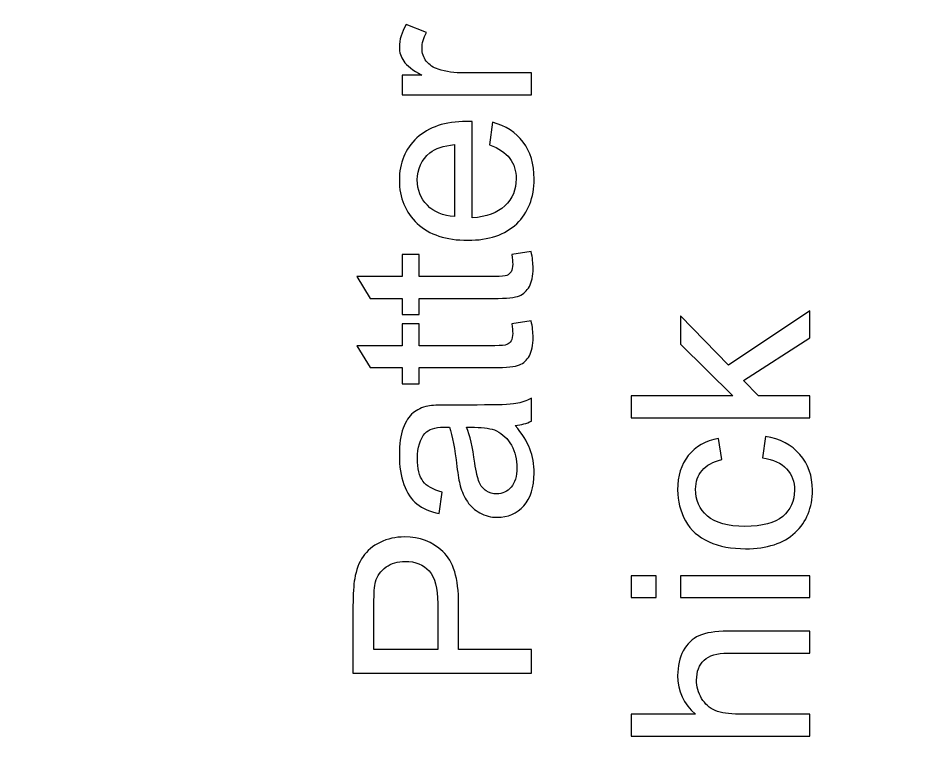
# Model space of a CAD drawing. Header units: millimetres. Extents: x -870 to 610, y 34 to 322.
# Drawn here: x 493.85 to 517.01, y 74.98 to 93.56 of the extents above; entities that cross this region are included whole.
import ezdxf

# ---------------------------------------------------------------- set-up
doc = ezdxf.new("R2010")
doc.units = ezdxf.units.MM
doc.header["$MEASUREMENT"] = 0
doc.layers.add('Layer 1', color=7, linetype='Continuous')

msp = doc.modelspace()

# ---------------------------------------------------------------- linework, layer by layer
at = {"layer": 'Layer 1', "lineweight": 18}
msp.add_open_spline([(559.7156, 210.1498), (559.7156, 210.1498), (557.5863, 209.6923), (557.5863, 209.6923), (557.5863, 209.6923), (557.5863, 209.6923), (559.3311, 208.6035), (559.3311, 208.6035), (559.3311, 208.6035), (560.9723, 207.9247), (562.1475, 207.0743), (563.5848, 206.3336), (563.5848, 206.3336), (564.9321, 205.6393), (566.7203, 205.1067), (567.9796, 204.456), (567.9796, 204.456), (567.9244, 202.6857), (567.3787, 200.4437), (566.5769, 199.1632), (566.5769, 199.1632), (561.931, 197.5817), (552.6332, 197.6752), (549.6138, 194.9289), (549.6138, 194.9289), (550.1057, 194.5419), (549.0881, 194.8657), (550.5472, 194.4507), (550.5472, 194.4507), (552.022, 194.0315), (557.5759, 194.2492), (564.2094, 191.8361), (564.2094, 191.8361), (564.0897, 190.9198), (563.6161, 189.2713), (563.0941, 188.6029), (563.0941, 188.6029), (561.854, 187.0145), (556.2693, 187.3234), (554.9479, 184.7018), (554.9479, 184.7018), (554.9479, 184.7018), (559.8366, 182.9315), (559.8366, 182.9315), (559.8366, 182.9315), (559.712, 181.4483), (558.5113, 180.0593), (557.7419, 178.7275), (557.7419, 178.7275), (556.5942, 176.7413), (556.8374, 176.5067), (554.6033, 175.5566), (554.6033, 175.5566), (552.1424, 174.5099), (547.4749, 172.9626), (545.8504, 171.6398), (545.8504, 171.6398), (547.2435, 169.7341), (549.6486, 169.5068), (552.0214, 168.464), (552.0214, 168.464), (551.9882, 165.9101), (536.8911, 137.0603), (535.155, 110.9351), (535.155, 110.9351), (534.4703, 100.6326), (529.0486, 93.6078), (529.2441, 84.1355), (529.2441, 84.1355), (528.4058, 88.4427), (527.6241, 92.4988), (526.8127, 97.0386), (526.8127, 97.0386), (526.3113, 99.8434), (526.1669, 102.1717), (527.063, 104.9125), (527.063, 104.9125), (530.3517, 114.97), (529.3478, 111.2825), (524.8216, 114.7254), (524.8216, 114.7254), (519.3934, 118.854), (522.1532, 123.8457), (522.5519, 129.6391), (522.5519, 129.6391), (522.9189, 134.9761), (519.7014, 141.8897), (519.3843, 151.5223), (519.3843, 151.5223), (518.9643, 164.2775), (521.6482, 168.0648), (523.4133, 178.0324), (523.4133, 178.0324), (523.8104, 180.2752), (523.4794, 181.7536), (525.3017, 182.5869), (525.3017, 182.5869), (528.3818, 183.9954), (533.3703, 183.3645), (534.8795, 185.7545), (534.8795, 185.7545), (532.5711, 188.9345), (527.0498, 188.8733), (524.4601, 190.6944), (524.4601, 190.6944), (524.8998, 191.6506), (523.5799, 191.1119), (527.5565, 192.3099), (527.5565, 192.3099), (530.2048, 193.1077), (535.7255, 194.8576), (537.3245, 196.3403), (537.3245, 196.3403), (535.432, 200.461), (526.906, 199.2703), (522.6338, 200.3821), (522.6338, 200.3821), (522.4413, 202.0698), (523.3974, 202.1052), (525.0204, 202.9303), (525.0204, 202.9303), (528.9244, 204.9152), (532.9721, 206.178), (536.4738, 207.9847), (536.4738, 207.9847), (536.2449, 209.3165), (535.3742, 209.6508), (533.4774, 210.541), (533.4774, 210.541), (528.125, 213.0537), (525.1701, 213.6676), (519.269, 213.9633), (519.269, 213.9633), (519.269, 213.9633), (517.7575, 219.6145), (517.7575, 219.6145), (517.7575, 219.6145), (529.7209, 226.6943), (521.9703, 222.2704), (533.1424, 225.9061), (533.1424, 225.9061), (532.0986, 231.1476), (518.6795, 231.3667), (514.4479, 231.4213), (514.4479, 231.4213), (514.4695, 234.8621), (527.305, 237.4298), (529.1397, 239.0365), (529.1397, 239.0365), (525.6913, 243.636), (514.8713, 241.185), (511.1674, 241.1624), (511.1674, 241.1624), (511.1674, 241.1624), (510.0313, 244.6324), (510.0313, 244.6324), (510.0313, 244.6324), (515.4797, 248.2485), (525.4123, 247.7357), (531.9413, 249.9754), (531.9413, 249.9754), (531.2766, 254.421), (516.4325, 254.3957), (513.5114, 253.9967), (513.5114, 253.9967), (511.4896, 253.7203), (508.7891, 252.8069), (507.0046, 252.8568), (507.0046, 252.8568), (507.0046, 252.8568), (506.5119, 254.5436), (506.5119, 254.5436), (506.5119, 254.5436), (509.2376, 256.943), (517.4325, 259.4325), (517.7516, 263.0311), (517.7516, 263.0311), (515.1756, 266.7668), (507.1319, 263.534), (502.8839, 263.2364), (502.8839, 263.2364), (502.8839, 263.2364), (499.7902, 270.037), (499.7902, 270.037), (499.7902, 270.037), (502.2507, 271.9362), (508.5411, 273.8432), (511.2435, 274.9253), (511.2435, 274.9253), (510.7169, 281.3097), (496.0353, 277.1591), (494.246, 279.2983), (494.246, 279.2983), (489.0767, 285.4776), (494.1854, 288.8035), (481.8712, 288.1838), (481.8712, 288.1838), (477.4502, 287.9616), (473.3036, 287.4946), (469.549, 286.2978), (469.549, 286.2978), (460.9392, 283.5539), (457.4442, 280.1808), (452.8993, 274.7136), (452.8993, 274.7136), (448.7027, 269.6653), (445.0094, 263.3075), (442.6735, 256.366), (442.6735, 256.366), (441.3704, 252.4934), (441.3673, 248.3003), (441.0659, 243.9666), (441.0659, 243.9666), (441.0659, 243.9666), (437.4872, 219.154), (437.4872, 219.154), (437.4872, 219.154), (436.7122, 214.7826), (435.3835, 211.6604), (434.4863, 207.7809), (434.4863, 207.7809), (433.1725, 202.1011), (438.0363, 202.2968), (435.7741, 196.5633), (435.7741, 196.5633), (433.9545, 191.9522), (432.8085, 191.4834), (434.2193, 185.4327), (434.2193, 185.4327), (436.5251, 175.5439), (439.1451, 174.9307), (434.9189, 161.7575), (434.9189, 161.7575), (432.0341, 152.7649), (424.3702, 124.2685), (426.4143, 114.3775), (426.4143, 114.3775), (427.5892, 108.6925), (429.9801, 109.4933), (432.2869, 106.173), (432.2869, 106.173), (436.0634, 100.7373), (428.9805, 91.6939), (436.2898, 82.6555), (436.2898, 82.6555), (438.8846, 79.4466), (440.07, 78.2596), (441.3981, 73.3528), (441.3981, 73.3528), (445.6688, 57.5714), (447.2369, 58.4645), (460.4704, 50.0273), (460.4704, 50.0273), (464.1175, 47.7022), (465.7715, 47.0466), (470.2166, 45.3268), (470.2166, 45.3268), (473.7977, 43.9414), (476.1958, 41.8974), (479.026, 39.9829), (479.026, 39.9829), (485.0715, 35.8938), (485.5169, 39.903), (490.6904, 39.0883), (490.6904, 39.0883), (494.1012, 38.5511), (496.8157, 34.1656), (500.2238, 34.2593), (500.2238, 34.2593), (505.9667, 34.4172), (503.7253, 42.8365), (503.9638, 44.3773), (503.9638, 44.3773), (517.9162, 45.9359), (516.6532, 41.8693), (530.549, 49.5264), (530.549, 49.5264), (534.4587, 49.0187), (536.6695, 50.0228), (541.3144, 48.5755), (541.3144, 48.5755), (549.3661, 46.0661), (548.1026, 36.9826), (555.2524, 39.016), (555.2524, 39.016), (559.0554, 40.0979), (560.458, 50.3615), (570.1546, 59.4163), (570.1546, 59.4163), (574.1948, 63.1893), (577.0673, 67.869), (581.0888, 71.7689), (581.0888, 71.7689), (585.6749, 76.2166), (589.4258, 76.8977), (592.4559, 84.0394), (592.4559, 84.0394), (593.76, 87.1134), (594.8225, 89.2201), (596.448, 92.0567), (596.448, 92.0567), (598.1576, 95.0396), (599.3823, 96.559), (600.8391, 99.3285), (600.8391, 99.3285), (606.6252, 110.3304), (609.6528, 123.7068), (605.9879, 137.2796), (605.9879, 137.2796), (604.3015, 143.5254), (602.1261, 149.2607), (601.0571, 155.925), (601.0571, 155.925), (598.0051, 174.9505), (602.2941, 203.0655), (603.054, 222.8105), (603.054, 222.8105), (603.3398, 230.2367), (604.0534, 237.3892), (604.5828, 244.6702), (604.5828, 244.6702), (605.24, 253.7071), (606.8138, 258.6445), (601.0762, 263.9731), (601.0762, 263.9731), (599.0016, 265.8998), (596.6938, 267.4526), (594.3253, 269.2154), (594.3253, 269.2154), (592.4998, 270.5744), (589.8006, 273.4018), (587.3582, 273.8509), (587.3582, 273.8509), (583.1532, 274.624), (581.8516, 275.6801), (577.5458, 275.6633), (577.5458, 275.6633), (574.5707, 275.6513), (569.8216, 275.1014), (568.3649, 273.2313), (568.3649, 273.2313), (568.3649, 273.2313), (581.2833, 269.1298), (581.2833, 269.1298), (581.2833, 269.1298), (581.2833, 269.1298), (580.6849, 266.9328), (580.6849, 266.9328), (580.6849, 266.9328), (578.7415, 267.0534), (577.3476, 268.0269), (575.0981, 268.2885), (575.0981, 268.2885), (571.0996, 268.7536), (566.5413, 268.085), (562.9815, 266.6442), (562.9815, 266.6442), (561.1546, 265.9045), (559.5156, 265.1619), (559.2743, 263.737), (559.2743, 263.737), (562.5057, 262.0437), (566.8557, 262.0665), (570.7876, 261.518), (570.7876, 261.518), (572.6402, 261.2594), (574.7791, 260.7812), (576.3983, 260.0838), (576.3983, 260.0838), (578.3293, 259.252), (578.8505, 258.6897), (578.3729, 255.8676), (578.3729, 255.8676), (575.1129, 255.1324), (568.4291, 255.6383), (567.2639, 252.7983), (567.2639, 252.7983), (568.0712, 252.0869), (572.8167, 250.9854), (574.198, 250.8203), (574.198, 250.8203), (575.3111, 249.762), (575.2681, 250.2243), (576.2775, 249.6223), (576.2775, 249.6223), (576.2775, 249.6223), (575.1653, 249.1202), (575.1653, 249.1202), (575.1653, 249.1202), (574.9919, 249.0913), (574.9756, 248.9821), (574.8795, 248.9149), (574.8795, 248.9149), (573.3516, 248.6717), (571.5556, 248.2151), (570.27, 247.7479), (570.27, 247.7479), (568.4276, 247.0782), (567.4669, 246.8084), (567.2109, 245.0352), (567.2109, 245.0352), (568.7152, 241.7673), (575.0054, 242.4447), (577.9242, 240.4479), (577.9242, 240.4479), (578.257, 237.3583), (576.4013, 226.8874), (575.3848, 224.2981), (575.3848, 224.2981), (568.9716, 223.9631), (562.4611, 224.9224), (557.3502, 221.8926), (557.3502, 221.8926), (558.4022, 220.7427), (559.5448, 220.9145), (561.2752, 220.6072), (561.2752, 220.6072), (564.9131, 219.9612), (569.5939, 218.5163), (573.018, 217.5691), (573.018, 217.5691), (572.8436, 216.0474), (571.4593, 212.9557), (570.8106, 211.5893), (570.8106, 211.5893), (568.8163, 211.4797), (566.5999, 211.4473), (564.8168, 211.1357), (564.8168, 211.1357), (563.1241, 210.84), (561.4336, 210.3268), (559.7156, 210.1498)], degree=3, knots=[0, 0, 0, 0, 0.0091743, 0.0091743, 0.0091743, 0.0091743, 0.0183486, 0.0183486, 0.0183486, 0.0183486, 0.0275229, 0.0275229, 0.0275229, 0.0275229, 0.0366972, 0.0366972, 0.0366972, 0.0366972, 0.0458716, 0.0458716, 0.0458716, 0.0458716, 0.0550459, 0.0550459, 0.0550459, 0.0550459, 0.0642202, 0.0642202, 0.0642202, 0.0642202, 0.0733945, 0.0733945, 0.0733945, 0.0733945, 0.0825688, 0.0825688, 0.0825688, 0.0825688, 0.0917431, 0.0917431, 0.0917431, 0.0917431, 0.1009174, 0.1009174, 0.1009174, 0.1009174, 0.1100917, 0.1100917, 0.1100917, 0.1100917, 0.1192661, 0.1192661, 0.1192661, 0.1192661, 0.1284404, 0.1284404, 0.1284404, 0.1284404, 0.1376147, 0.1376147, 0.1376147, 0.1376147, 0.146789, 0.146789, 0.146789, 0.146789, 0.1559633, 0.1559633, 0.1559633, 0.1559633, 0.1651376, 0.1651376, 0.1651376, 0.1651376, 0.1743119, 0.1743119, 0.1743119, 0.1743119, 0.1834862, 0.1834862, 0.1834862, 0.1834862, 0.1926606, 0.1926606, 0.1926606, 0.1926606, 0.2018349, 0.2018349, 0.2018349, 0.2018349, 0.2110092, 0.2110092, 0.2110092, 0.2110092, 0.2201835, 0.2201835, 0.2201835, 0.2201835, 0.2293578, 0.2293578, 0.2293578, 0.2293578, 0.2385321, 0.2385321, 0.2385321, 0.2385321, 0.2477064, 0.2477064, 0.2477064, 0.2477064, 0.2568807, 0.2568807, 0.2568807, 0.2568807, 0.266055, 0.266055, 0.266055, 0.266055, 0.2752294, 0.2752294, 0.2752294, 0.2752294, 0.2844037, 0.2844037, 0.2844037, 0.2844037, 0.293578, 0.293578, 0.293578, 0.293578, 0.3027523, 0.3027523, 0.3027523, 0.3027523, 0.3119266, 0.3119266, 0.3119266, 0.3119266, 0.3211009, 0.3211009, 0.3211009, 0.3211009, 0.3302752, 0.3302752, 0.3302752, 0.3302752, 0.3394495, 0.3394495, 0.3394495, 0.3394495, 0.3486239, 0.3486239, 0.3486239, 0.3486239, 0.3577982, 0.3577982, 0.3577982, 0.3577982, 0.3669725, 0.3669725, 0.3669725, 0.3669725, 0.3761468, 0.3761468, 0.3761468, 0.3761468, 0.3853211, 0.3853211, 0.3853211, 0.3853211, 0.3944954, 0.3944954, 0.3944954, 0.3944954, 0.4036697, 0.4036697, 0.4036697, 0.4036697, 0.412844, 0.412844, 0.412844, 0.412844, 0.4220183, 0.4220183, 0.4220183, 0.4220183, 0.4311927, 0.4311927, 0.4311927, 0.4311927, 0.440367, 0.440367, 0.440367, 0.440367, 0.4495413, 0.4495413, 0.4495413, 0.4495413, 0.4587156, 0.4587156, 0.4587156, 0.4587156, 0.4678899, 0.4678899, 0.4678899, 0.4678899, 0.4770642, 0.4770642, 0.4770642, 0.4770642, 0.4862385, 0.4862385, 0.4862385, 0.4862385, 0.4954128, 0.4954128, 0.4954128, 0.4954128, 0.5045872, 0.5045872, 0.5045872, 0.5045872, 0.5137615, 0.5137615, 0.5137615, 0.5137615, 0.5229358, 0.5229358, 0.5229358, 0.5229358, 0.5321101, 0.5321101, 0.5321101, 0.5321101, 0.5412844, 0.5412844, 0.5412844, 0.5412844, 0.5504587, 0.5504587, 0.5504587, 0.5504587, 0.559633, 0.559633, 0.559633, 0.559633, 0.5688073, 0.5688073, 0.5688073, 0.5688073, 0.5779817, 0.5779817, 0.5779817, 0.5779817, 0.587156, 0.587156, 0.587156, 0.587156, 0.5963303, 0.5963303, 0.5963303, 0.5963303, 0.6055046, 0.6055046, 0.6055046, 0.6055046, 0.6146789, 0.6146789, 0.6146789, 0.6146789, 0.6238532, 0.6238532, 0.6238532, 0.6238532, 0.6330275, 0.6330275, 0.6330275, 0.6330275, 0.6422018, 0.6422018, 0.6422018, 0.6422018, 0.6513761, 0.6513761, 0.6513761, 0.6513761, 0.6605505, 0.6605505, 0.6605505, 0.6605505, 0.6697248, 0.6697248, 0.6697248, 0.6697248, 0.6788991, 0.6788991, 0.6788991, 0.6788991, 0.6880734, 0.6880734, 0.6880734, 0.6880734, 0.6972477, 0.6972477, 0.6972477, 0.6972477, 0.706422, 0.706422, 0.706422, 0.706422, 0.7155963, 0.7155963, 0.7155963, 0.7155963, 0.7247706, 0.7247706, 0.7247706, 0.7247706, 0.733945, 0.733945, 0.733945, 0.733945, 0.7431193, 0.7431193, 0.7431193, 0.7431193, 0.7522936, 0.7522936, 0.7522936, 0.7522936, 0.7614679, 0.7614679, 0.7614679, 0.7614679, 0.7706422, 0.7706422, 0.7706422, 0.7706422, 0.7798165, 0.7798165, 0.7798165, 0.7798165, 0.7889908, 0.7889908, 0.7889908, 0.7889908, 0.7981651, 0.7981651, 0.7981651, 0.7981651, 0.8073394, 0.8073394, 0.8073394, 0.8073394, 0.8165138, 0.8165138, 0.8165138, 0.8165138, 0.8256881, 0.8256881, 0.8256881, 0.8256881, 0.8348624, 0.8348624, 0.8348624, 0.8348624, 0.8440367, 0.8440367, 0.8440367, 0.8440367, 0.853211, 0.853211, 0.853211, 0.853211, 0.8623853, 0.8623853, 0.8623853, 0.8623853, 0.8715596, 0.8715596, 0.8715596, 0.8715596, 0.8807339, 0.8807339, 0.8807339, 0.8807339, 0.8899083, 0.8899083, 0.8899083, 0.8899083, 0.8990826, 0.8990826, 0.8990826, 0.8990826, 0.9082569, 0.9082569, 0.9082569, 0.9082569, 0.9174312, 0.9174312, 0.9174312, 0.9174312, 0.9266055, 0.9266055, 0.9266055, 0.9266055, 0.9357798, 0.9357798, 0.9357798, 0.9357798, 0.9449541, 0.9449541, 0.9449541, 0.9449541, 0.9541284, 0.9541284, 0.9541284, 0.9541284, 0.9633028, 0.9633028, 0.9633028, 0.9633028, 0.9724771, 0.9724771, 0.9724771, 0.9724771, 0.9816514, 0.9816514, 0.9816514, 0.9816514, 1, 1, 1, 1], dxfattribs=at)
at = {"layer": 'Layer 1'}
for points, knots in [([(506.932, 91.6082), (506.932, 91.6082), (503.6363, 91.6082), (503.6363, 91.6082), (503.6363, 91.6082), (503.6363, 91.6082), (503.6363, 92.1098), (503.6363, 92.1098), (503.6363, 92.1098), (503.6363, 92.1098), (504.1412, 92.1098), (504.1412, 92.1098), (504.1412, 92.1098), (503.9073, 92.2379), (503.7528, 92.3564), (503.6787, 92.4654), (503.6787, 92.4654), (503.6035, 92.5744), (503.5665, 92.694), (503.5665, 92.8242), (503.5665, 92.8242), (503.5665, 93.0126), (503.6258, 93.2041), (503.7432, 93.3989), (503.7432, 93.3989), (503.7432, 93.3989), (504.2586, 93.1999), (504.2586, 93.1999), (504.2586, 93.1999), (504.1824, 93.0644), (504.1443, 92.929), (504.1443, 92.7935), (504.1443, 92.7935), (504.1443, 92.6718), (504.1814, 92.5628), (504.2544, 92.4665), (504.2544, 92.4665), (504.3274, 92.3702), (504.429, 92.3014), (504.5592, 92.2601), (504.5592, 92.2601), (504.7571, 92.1976), (504.9741, 92.167), (505.2101, 92.167), (505.2101, 92.167), (505.2101, 92.167), (506.932, 92.167), (506.932, 92.167), (506.932, 92.167), (506.932, 92.167), (506.932, 91.6082), (506.932, 91.6082)], [0, 0, 0, 0, 0.0714286, 0.0714286, 0.0714286, 0.0714286, 0.1428571, 0.1428571, 0.1428571, 0.1428571, 0.2142857, 0.2142857, 0.2142857, 0.2142857, 0.2857143, 0.2857143, 0.2857143, 0.2857143, 0.3571429, 0.3571429, 0.3571429, 0.3571429, 0.4285714, 0.4285714, 0.4285714, 0.4285714, 0.5, 0.5, 0.5, 0.5, 0.5714286, 0.5714286, 0.5714286, 0.5714286, 0.6428571, 0.6428571, 0.6428571, 0.6428571, 0.7142857, 0.7142857, 0.7142857, 0.7142857, 0.7857143, 0.7857143, 0.7857143, 0.7857143, 0.8571429, 0.8571429, 0.8571429, 0.8571429, 1, 1, 1, 1]), ([(505.8652, 90.3307), (505.8652, 90.3307), (505.9414, 90.9086), (505.9414, 90.9086), (505.9414, 90.9086), (506.2769, 90.8186), (506.5383, 90.6503), (506.7235, 90.4048), (506.7235, 90.4048), (506.9087, 90.1593), (507.0019, 89.846), (507.0019, 89.4639), (507.0019, 89.4639), (507.0019, 88.9834), (506.8537, 88.6024), (506.5573, 88.3209), (506.5573, 88.3209), (506.2621, 88.0394), (505.8461, 87.8987), (505.3117, 87.8987), (505.3117, 87.8987), (504.7592, 87.8987), (504.3296, 88.0405), (504.0248, 88.3252), (504.0248, 88.3252), (503.7189, 88.6099), (503.5665, 88.9792), (503.5665, 89.4332), (503.5665, 89.4332), (503.5665, 89.8724), (503.7157, 90.2312), (504.0152, 90.5096), (504.0152, 90.5096), (504.3147, 90.7879), (504.736, 90.9276), (505.2789, 90.9276), (505.2789, 90.9276), (505.3117, 90.9276), (505.3614, 90.9265), (505.427, 90.9244), (505.427, 90.9244), (505.427, 90.9244), (505.427, 88.4702), (505.427, 88.4702), (505.427, 88.4702), (505.7879, 88.4913), (506.0652, 88.5929), (506.2568, 88.7771), (506.2568, 88.7771), (506.4483, 88.9602), (506.5446, 89.1898), (506.5446, 89.4639), (506.5446, 89.4639), (506.5446, 89.6682), (506.4907, 89.8428), (506.3827, 89.9867), (506.3827, 89.9867), (506.2748, 90.1317), (506.1023, 90.246), (505.8652, 90.3307)], [0, 0, 0, 0, 0.0625, 0.0625, 0.0625, 0.0625, 0.125, 0.125, 0.125, 0.125, 0.1875, 0.1875, 0.1875, 0.1875, 0.25, 0.25, 0.25, 0.25, 0.3125, 0.3125, 0.3125, 0.3125, 0.375, 0.375, 0.375, 0.375, 0.4375, 0.4375, 0.4375, 0.4375, 0.5, 0.5, 0.5, 0.5, 0.5625, 0.5625, 0.5625, 0.5625, 0.625, 0.625, 0.625, 0.625, 0.6875, 0.6875, 0.6875, 0.6875, 0.75, 0.75, 0.75, 0.75, 0.8125, 0.8125, 0.8125, 0.8125, 0.875, 0.875, 0.875, 0.875, 1, 1, 1, 1]), ([(504.9698, 88.5019), (504.9698, 88.5019), (504.9698, 90.3371), (504.9698, 90.3371), (504.9698, 90.3371), (504.6926, 90.3127), (504.4851, 90.2418), (504.3465, 90.1264), (504.3465, 90.1264), (504.1316, 89.9497), (504.0237, 89.719), (504.0237, 89.4364), (504.0237, 89.4364), (504.0237, 89.1803), (504.1094, 88.9655), (504.2809, 88.7908), (504.2809, 88.7908), (504.4523, 88.6173), (504.682, 88.521), (504.9698, 88.5019)], [0, 0, 0, 0, 0.1666667, 0.1666667, 0.1666667, 0.1666667, 0.3333333, 0.3333333, 0.3333333, 0.3333333, 0.5, 0.5, 0.5, 0.5, 0.6666667, 0.6666667, 0.6666667, 0.6666667, 1, 1, 1, 1]), ([(506.4335, 87.5315), (506.4335, 87.5315), (506.9267, 87.6077), (506.9267, 87.6077), (506.9267, 87.6077), (506.9595, 87.451), (506.9765, 87.3103), (506.9765, 87.1875), (506.9765, 87.1875), (506.9765, 86.9854), (506.9447, 86.8287), (506.8801, 86.7165), (506.8801, 86.7165), (506.8156, 86.6054), (506.732, 86.5271), (506.6272, 86.4816), (506.6272, 86.4816), (506.5224, 86.4361), (506.3023, 86.4139), (505.9668, 86.4139), (505.9668, 86.4139), (505.9668, 86.4139), (504.0681, 86.4139), (504.0681, 86.4139), (504.0681, 86.4139), (504.0681, 86.4139), (504.0681, 86.0011), (504.0681, 86.0011), (504.0681, 86.0011), (504.0681, 86.0011), (503.6363, 86.0011), (503.6363, 86.0011), (503.6363, 86.0011), (503.6363, 86.0011), (503.6363, 86.4139), (503.6363, 86.4139), (503.6363, 86.4139), (503.6363, 86.4139), (502.8214, 86.4139), (502.8214, 86.4139), (502.8214, 86.4139), (502.8214, 86.4139), (502.4859, 86.9727), (502.4859, 86.9727), (502.4859, 86.9727), (502.4859, 86.9727), (503.6363, 86.9727), (503.6363, 86.9727), (503.6363, 86.9727), (503.6363, 86.9727), (503.6363, 87.5315), (503.6363, 87.5315), (503.6363, 87.5315), (503.6363, 87.5315), (504.0681, 87.5315), (504.0681, 87.5315), (504.0681, 87.5315), (504.0681, 87.5315), (504.0681, 86.9727), (504.0681, 86.9727), (504.0681, 86.9727), (504.0681, 86.9727), (505.9985, 86.9727), (505.9985, 86.9727), (505.9985, 86.9727), (506.1584, 86.9727), (506.261, 86.9822), (506.3065, 87.0023), (506.3065, 87.0023), (506.352, 87.0213), (506.388, 87.0531), (506.4155, 87.0975), (506.4155, 87.0975), (506.442, 87.142), (506.4557, 87.2055), (506.4557, 87.288), (506.4557, 87.288), (506.4557, 87.3494), (506.4483, 87.4309), (506.4335, 87.5315)], [0, 0, 0, 0, 0.047619, 0.047619, 0.047619, 0.047619, 0.0952381, 0.0952381, 0.0952381, 0.0952381, 0.1428571, 0.1428571, 0.1428571, 0.1428571, 0.1904762, 0.1904762, 0.1904762, 0.1904762, 0.2380952, 0.2380952, 0.2380952, 0.2380952, 0.2857143, 0.2857143, 0.2857143, 0.2857143, 0.3333333, 0.3333333, 0.3333333, 0.3333333, 0.3809524, 0.3809524, 0.3809524, 0.3809524, 0.4285714, 0.4285714, 0.4285714, 0.4285714, 0.4761905, 0.4761905, 0.4761905, 0.4761905, 0.5238095, 0.5238095, 0.5238095, 0.5238095, 0.5714286, 0.5714286, 0.5714286, 0.5714286, 0.6190476, 0.6190476, 0.6190476, 0.6190476, 0.6666667, 0.6666667, 0.6666667, 0.6666667, 0.7142857, 0.7142857, 0.7142857, 0.7142857, 0.7619048, 0.7619048, 0.7619048, 0.7619048, 0.8095238, 0.8095238, 0.8095238, 0.8095238, 0.8571429, 0.8571429, 0.8571429, 0.8571429, 0.9047619, 0.9047619, 0.9047619, 0.9047619, 1, 1, 1, 1]), ([(514.0259, 83.3721), (514.0259, 83.3721), (509.4793, 83.3721), (509.4793, 83.3721), (509.4793, 83.3721), (509.4793, 83.3721), (509.4793, 83.9309), (509.4793, 83.9309), (509.4793, 83.9309), (509.4793, 83.9309), (512.069, 83.9309), (512.069, 83.9309), (512.069, 83.9309), (512.069, 83.9309), (510.7302, 85.2517), (510.7302, 85.2517), (510.7302, 85.2517), (510.7302, 85.2517), (510.7302, 85.9735), (510.7302, 85.9735), (510.7302, 85.9735), (510.7302, 85.9735), (511.9547, 84.7162), (511.9547, 84.7162), (511.9547, 84.7162), (511.9547, 84.7162), (514.0259, 86.1005), (514.0259, 86.1005), (514.0259, 86.1005), (514.0259, 86.1005), (514.0259, 85.4126), (514.0259, 85.4126), (514.0259, 85.4126), (514.0259, 85.4126), (512.3421, 84.3183), (512.3421, 84.3183), (512.3421, 84.3183), (512.3421, 84.3183), (512.7189, 83.9309), (512.7189, 83.9309), (512.7189, 83.9309), (512.7189, 83.9309), (514.0259, 83.9309), (514.0259, 83.9309), (514.0259, 83.9309), (514.0259, 83.9309), (514.0259, 83.3721), (514.0259, 83.3721)], [0, 0, 0, 0, 0.0769231, 0.0769231, 0.0769231, 0.0769231, 0.1538462, 0.1538462, 0.1538462, 0.1538462, 0.2307692, 0.2307692, 0.2307692, 0.2307692, 0.3076923, 0.3076923, 0.3076923, 0.3076923, 0.3846154, 0.3846154, 0.3846154, 0.3846154, 0.4615385, 0.4615385, 0.4615385, 0.4615385, 0.5384615, 0.5384615, 0.5384615, 0.5384615, 0.6153846, 0.6153846, 0.6153846, 0.6153846, 0.6923077, 0.6923077, 0.6923077, 0.6923077, 0.7692308, 0.7692308, 0.7692308, 0.7692308, 0.8461538, 0.8461538, 0.8461538, 0.8461538, 1, 1, 1, 1]), ([(506.4335, 85.7673), (506.4335, 85.7673), (506.9267, 85.8435), (506.9267, 85.8435), (506.9267, 85.8435), (506.9595, 85.6868), (506.9765, 85.5461), (506.9765, 85.4233), (506.9765, 85.4233), (506.9765, 85.2212), (506.9447, 85.0645), (506.8801, 84.9523), (506.8801, 84.9523), (506.8156, 84.8412), (506.732, 84.7629), (506.6272, 84.7174), (506.6272, 84.7174), (506.5224, 84.6719), (506.3023, 84.6497), (505.9668, 84.6497), (505.9668, 84.6497), (505.9668, 84.6497), (504.0681, 84.6497), (504.0681, 84.6497), (504.0681, 84.6497), (504.0681, 84.6497), (504.0681, 84.2369), (504.0681, 84.2369), (504.0681, 84.2369), (504.0681, 84.2369), (503.6363, 84.2369), (503.6363, 84.2369), (503.6363, 84.2369), (503.6363, 84.2369), (503.6363, 84.6497), (503.6363, 84.6497), (503.6363, 84.6497), (503.6363, 84.6497), (502.8214, 84.6497), (502.8214, 84.6497), (502.8214, 84.6497), (502.8214, 84.6497), (502.4859, 85.2085), (502.4859, 85.2085), (502.4859, 85.2085), (502.4859, 85.2085), (503.6363, 85.2085), (503.6363, 85.2085), (503.6363, 85.2085), (503.6363, 85.2085), (503.6363, 85.7673), (503.6363, 85.7673), (503.6363, 85.7673), (503.6363, 85.7673), (504.0681, 85.7673), (504.0681, 85.7673), (504.0681, 85.7673), (504.0681, 85.7673), (504.0681, 85.2085), (504.0681, 85.2085), (504.0681, 85.2085), (504.0681, 85.2085), (505.9985, 85.2085), (505.9985, 85.2085), (505.9985, 85.2085), (506.1584, 85.2085), (506.261, 85.218), (506.3065, 85.2381), (506.3065, 85.2381), (506.352, 85.2571), (506.388, 85.2889), (506.4155, 85.3333), (506.4155, 85.3333), (506.442, 85.3778), (506.4557, 85.4413), (506.4557, 85.5238), (506.4557, 85.5238), (506.4557, 85.5852), (506.4483, 85.6667), (506.4335, 85.7673)], [0, 0, 0, 0, 0.047619, 0.047619, 0.047619, 0.047619, 0.0952381, 0.0952381, 0.0952381, 0.0952381, 0.1428571, 0.1428571, 0.1428571, 0.1428571, 0.1904762, 0.1904762, 0.1904762, 0.1904762, 0.2380952, 0.2380952, 0.2380952, 0.2380952, 0.2857143, 0.2857143, 0.2857143, 0.2857143, 0.3333333, 0.3333333, 0.3333333, 0.3333333, 0.3809524, 0.3809524, 0.3809524, 0.3809524, 0.4285714, 0.4285714, 0.4285714, 0.4285714, 0.4761905, 0.4761905, 0.4761905, 0.4761905, 0.5238095, 0.5238095, 0.5238095, 0.5238095, 0.5714286, 0.5714286, 0.5714286, 0.5714286, 0.6190476, 0.6190476, 0.6190476, 0.6190476, 0.6666667, 0.6666667, 0.6666667, 0.6666667, 0.7142857, 0.7142857, 0.7142857, 0.7142857, 0.7619048, 0.7619048, 0.7619048, 0.7619048, 0.8095238, 0.8095238, 0.8095238, 0.8095238, 0.8571429, 0.8571429, 0.8571429, 0.8571429, 0.9047619, 0.9047619, 0.9047619, 0.9047619, 1, 1, 1, 1]), ([(506.5192, 83.1754), (506.696, 82.9679), (506.8198, 82.7679), (506.8928, 82.5763), (506.8928, 82.5763), (506.9659, 82.3848), (507.0019, 82.1795), (507.0019, 81.9593), (507.0019, 81.9593), (507.0019, 81.5974), (506.914, 81.319), (506.7373, 81.1243), (506.7373, 81.1243), (506.5616, 80.9296), (506.3362, 80.8322), (506.062, 80.8322), (506.062, 80.8322), (505.9012, 80.8322), (505.7541, 80.8692), (505.6207, 80.9423), (505.6207, 80.9423), (505.4874, 81.0164), (505.3815, 81.1127), (505.3011, 81.2312), (505.3011, 81.2312), (505.2207, 81.3508), (505.1593, 81.4841), (505.118, 81.6334), (505.118, 81.6334), (505.0894, 81.7434), (505.0619, 81.9096), (505.0344, 82.1308), (505.0344, 82.1308), (504.9815, 82.5816), (504.9169, 82.915), (504.8428, 83.1277), (504.8428, 83.1277), (504.7666, 83.1298), (504.718, 83.1309), (504.6979, 83.1309), (504.6979, 83.1309), (504.4714, 83.1309), (504.3116, 83.078), (504.2184, 82.9722), (504.2184, 82.9722), (504.0925, 82.8293), (504.03, 82.6166), (504.03, 82.335), (504.03, 82.335), (504.03, 82.0715), (504.0766, 81.8768), (504.1687, 81.7519), (504.1687, 81.7519), (504.2608, 81.626), (504.4248, 81.5339), (504.6587, 81.4736), (504.6587, 81.4736), (504.6587, 81.4736), (504.5825, 80.9275), (504.5825, 80.9275), (504.5825, 80.9275), (504.3486, 80.9772), (504.1592, 81.0587), (504.0152, 81.173), (504.0152, 81.173), (503.8713, 81.2873), (503.7612, 81.4524), (503.6829, 81.6683), (503.6829, 81.6683), (503.6057, 81.8831), (503.5665, 82.134), (503.5665, 82.4176), (503.5665, 82.4176), (503.5665, 82.6991), (503.5993, 82.9288), (503.666, 83.1055), (503.666, 83.1055), (503.7327, 83.2812), (503.8152, 83.4114), (503.9157, 83.4939), (503.9157, 83.4939), (504.0163, 83.5765), (504.1433, 83.6347), (504.2967, 83.6685), (504.2967, 83.6685), (504.392, 83.6865), (504.5634, 83.6961), (504.81, 83.6961), (504.81, 83.6961), (504.81, 83.6961), (505.5509, 83.6961), (505.5509, 83.6961), (505.5509, 83.6961), (506.0684, 83.6961), (506.3954, 83.7077), (506.5341, 83.731), (506.5341, 83.731), (506.6727, 83.7532), (506.805, 83.7998), (506.932, 83.8675), (506.932, 83.8675), (506.932, 83.8675), (506.932, 83.2833), (506.932, 83.2833), (506.932, 83.2833), (506.8145, 83.2272), (506.6769, 83.1912), (506.5192, 83.1754)], [0, 0, 0, 0, 0.0357143, 0.0357143, 0.0357143, 0.0357143, 0.0714286, 0.0714286, 0.0714286, 0.0714286, 0.1071429, 0.1071429, 0.1071429, 0.1071429, 0.1428571, 0.1428571, 0.1428571, 0.1428571, 0.1785714, 0.1785714, 0.1785714, 0.1785714, 0.2142857, 0.2142857, 0.2142857, 0.2142857, 0.25, 0.25, 0.25, 0.25, 0.2857143, 0.2857143, 0.2857143, 0.2857143, 0.3214286, 0.3214286, 0.3214286, 0.3214286, 0.3571429, 0.3571429, 0.3571429, 0.3571429, 0.3928571, 0.3928571, 0.3928571, 0.3928571, 0.4285714, 0.4285714, 0.4285714, 0.4285714, 0.4642857, 0.4642857, 0.4642857, 0.4642857, 0.5, 0.5, 0.5, 0.5, 0.5357143, 0.5357143, 0.5357143, 0.5357143, 0.5714286, 0.5714286, 0.5714286, 0.5714286, 0.6071429, 0.6071429, 0.6071429, 0.6071429, 0.6428571, 0.6428571, 0.6428571, 0.6428571, 0.6785714, 0.6785714, 0.6785714, 0.6785714, 0.7142857, 0.7142857, 0.7142857, 0.7142857, 0.75, 0.75, 0.75, 0.75, 0.7857143, 0.7857143, 0.7857143, 0.7857143, 0.8214286, 0.8214286, 0.8214286, 0.8214286, 0.8571429, 0.8571429, 0.8571429, 0.8571429, 0.8928571, 0.8928571, 0.8928571, 0.8928571, 0.9285714, 0.9285714, 0.9285714, 0.9285714, 1, 1, 1, 1]), ([(505.281, 83.1309), (505.3635, 82.9277), (505.4334, 82.6229), (505.4905, 82.2165), (505.4905, 82.2165), (505.5234, 81.9858), (505.5604, 81.8228), (505.6017, 81.7276), (505.6017, 81.7276), (505.6429, 81.6323), (505.7033, 81.5593), (505.7816, 81.5074), (505.7816, 81.5074), (505.861, 81.4556), (505.9488, 81.4291), (506.0462, 81.4291), (506.0462, 81.4291), (506.1933, 81.4291), (506.3171, 81.4852), (506.4155, 81.5984), (506.4155, 81.5984), (506.514, 81.7117), (506.5637, 81.8768), (506.5637, 82.0937), (506.5637, 82.0937), (506.5637, 82.3086), (506.5171, 82.5001), (506.4229, 82.6684), (506.4229, 82.6684), (506.3298, 82.8356), (506.2017, 82.9595), (506.0398, 83.0378), (506.0398, 83.0378), (505.9139, 83.0981), (505.7287, 83.1277), (505.4842, 83.1277), (505.4842, 83.1277), (505.4842, 83.1277), (505.281, 83.1309), (505.281, 83.1309)], [0, 0, 0, 0, 0.0909091, 0.0909091, 0.0909091, 0.0909091, 0.1818182, 0.1818182, 0.1818182, 0.1818182, 0.2727273, 0.2727273, 0.2727273, 0.2727273, 0.3636364, 0.3636364, 0.3636364, 0.3636364, 0.4545455, 0.4545455, 0.4545455, 0.4545455, 0.5454545, 0.5454545, 0.5454545, 0.5454545, 0.6363636, 0.6363636, 0.6363636, 0.6363636, 0.7272727, 0.7272727, 0.7272727, 0.7272727, 0.8181818, 0.8181818, 0.8181818, 0.8181818, 1, 1, 1, 1]), ([(512.8194, 82.3477), (512.8194, 82.3477), (512.8956, 82.8938), (512.8956, 82.8938), (512.8956, 82.8938), (513.2713, 82.8334), (513.5645, 82.681), (513.7772, 82.4344), (513.7772, 82.4344), (513.9899, 82.1878), (514.0958, 81.8841), (514.0958, 81.5253), (514.0958, 81.5253), (514.0958, 81.0755), (513.9486, 80.7136), (513.6544, 80.4405), (513.6544, 80.4405), (513.3602, 80.1664), (512.939, 80.0299), (512.3908, 80.0299), (512.3908, 80.0299), (512.0352, 80.0299), (511.7251, 80.0892), (511.4594, 80.2066), (511.4594, 80.2066), (511.1927, 80.3241), (510.9927, 80.503), (510.8604, 80.7443), (510.8604, 80.7443), (510.7271, 80.9845), (510.6604, 81.2459), (510.6604, 81.5296), (510.6604, 81.5296), (510.6604, 81.8862), (510.7504, 82.1794), (510.9313, 82.4059), (510.9313, 82.4059), (511.1123, 82.6334), (511.3695, 82.7795), (511.7018, 82.843), (511.7018, 82.843), (511.7018, 82.843), (511.7843, 82.3032), (511.7843, 82.3032), (511.7843, 82.3032), (511.5632, 82.2513), (511.397, 82.1603), (511.2848, 82.028), (511.2848, 82.028), (511.1737, 81.8968), (511.1176, 81.7381), (511.1176, 81.5518), (511.1176, 81.5518), (511.1176, 81.2703), (511.2181, 81.0417), (511.4192, 80.8649), (511.4192, 80.8649), (511.6214, 80.6892), (511.9389, 80.6014), (512.3749, 80.6014), (512.3749, 80.6014), (512.8173, 80.6014), (513.138, 80.6861), (513.338, 80.8554), (513.338, 80.8554), (513.538, 81.0258), (513.6385, 81.247), (513.6385, 81.519), (513.6385, 81.519), (513.6385, 81.7391), (513.5719, 81.9222), (513.4375, 82.0683), (513.4375, 82.0683), (513.3041, 82.2154), (513.0977, 82.3085), (512.8194, 82.3477)], [0, 0, 0, 0, 0.05, 0.05, 0.05, 0.05, 0.1, 0.1, 0.1, 0.1, 0.15, 0.15, 0.15, 0.15, 0.2, 0.2, 0.2, 0.2, 0.25, 0.25, 0.25, 0.25, 0.3, 0.3, 0.3, 0.3, 0.35, 0.35, 0.35, 0.35, 0.4, 0.4, 0.4, 0.4, 0.45, 0.45, 0.45, 0.45, 0.5, 0.5, 0.5, 0.5, 0.55, 0.55, 0.55, 0.55, 0.6, 0.6, 0.6, 0.6, 0.65, 0.65, 0.65, 0.65, 0.7, 0.7, 0.7, 0.7, 0.75, 0.75, 0.75, 0.75, 0.8, 0.8, 0.8, 0.8, 0.85, 0.85, 0.85, 0.85, 0.9, 0.9, 0.9, 0.9, 1, 1, 1, 1]), ([(506.932, 76.8571), (506.932, 76.8571), (502.3854, 76.8571), (502.3854, 76.8571), (502.3854, 76.8571), (502.3854, 76.8571), (502.3854, 78.5737), (502.3854, 78.5737), (502.3854, 78.5737), (502.3854, 78.8753), (502.4002, 79.106), (502.4288, 79.2658), (502.4288, 79.2658), (502.4658, 79.4891), (502.5367, 79.6765), (502.6405, 79.8278), (502.6405, 79.8278), (502.7452, 79.9791), (502.8913, 80.1008), (503.0786, 80.1929), (503.0786, 80.1929), (503.2659, 80.285), (503.4723, 80.3305), (503.6977, 80.3305), (503.6977, 80.3305), (504.083, 80.3305), (504.41, 80.2077), (504.6767, 79.9611), (504.6767, 79.9611), (504.9444, 79.7156), (505.0778, 79.2701), (505.0778, 78.6266), (505.0778, 78.6266), (505.0778, 78.6266), (505.0778, 77.4603), (505.0778, 77.4603), (505.0778, 77.4603), (505.0778, 77.4603), (506.932, 77.4603), (506.932, 77.4603), (506.932, 77.4603), (506.932, 77.4603), (506.932, 76.8571), (506.932, 76.8571)], [0, 0, 0, 0, 0.0833333, 0.0833333, 0.0833333, 0.0833333, 0.1666667, 0.1666667, 0.1666667, 0.1666667, 0.25, 0.25, 0.25, 0.25, 0.3333333, 0.3333333, 0.3333333, 0.3333333, 0.4166667, 0.4166667, 0.4166667, 0.4166667, 0.5, 0.5, 0.5, 0.5, 0.5833333, 0.5833333, 0.5833333, 0.5833333, 0.6666667, 0.6666667, 0.6666667, 0.6666667, 0.75, 0.75, 0.75, 0.75, 0.8333333, 0.8333333, 0.8333333, 0.8333333, 1, 1, 1, 1]), ([(504.5444, 77.4603), (504.5444, 77.4603), (504.5444, 78.6351), (504.5444, 78.6351), (504.5444, 78.6351), (504.5444, 79.0245), (504.4724, 79.2997), (504.3274, 79.4637), (504.3274, 79.4637), (504.1824, 79.6267), (503.9792, 79.7082), (503.7157, 79.7082), (503.7157, 79.7082), (503.5263, 79.7082), (503.3633, 79.6606), (503.2278, 79.5643), (503.2278, 79.5643), (503.0924, 79.468), (503.0024, 79.341), (502.959, 79.1843), (502.959, 79.1843), (502.9326, 79.0827), (502.9188, 78.8954), (502.9188, 78.6234), (502.9188, 78.6234), (502.9188, 78.6234), (502.9188, 77.4603), (502.9188, 77.4603), (502.9188, 77.4603), (502.9188, 77.4603), (504.5444, 77.4603), (504.5444, 77.4603)], [0, 0, 0, 0, 0.1111111, 0.1111111, 0.1111111, 0.1111111, 0.2222222, 0.2222222, 0.2222222, 0.2222222, 0.3333333, 0.3333333, 0.3333333, 0.3333333, 0.4444444, 0.4444444, 0.4444444, 0.4444444, 0.5555556, 0.5555556, 0.5555556, 0.5555556, 0.6666667, 0.6666667, 0.6666667, 0.6666667, 0.7777778, 0.7777778, 0.7777778, 0.7777778, 1, 1, 1, 1]), ([(510.1143, 78.7842), (510.1143, 78.7842), (509.4793, 78.7842), (509.4793, 78.7842), (509.4793, 78.7842), (509.4793, 78.7842), (509.4793, 79.343), (509.4793, 79.343), (509.4793, 79.343), (509.4793, 79.343), (510.1143, 79.343), (510.1143, 79.343), (510.1143, 79.343), (510.1143, 79.343), (510.1143, 78.7842), (510.1143, 78.7842)], [0, 0, 0, 0, 0.2, 0.2, 0.2, 0.2, 0.4, 0.4, 0.4, 0.4, 0.6, 0.6, 0.6, 0.6, 1, 1, 1, 1]), ([(514.0259, 78.7842), (514.0259, 78.7842), (510.7302, 78.7842), (510.7302, 78.7842), (510.7302, 78.7842), (510.7302, 78.7842), (510.7302, 79.343), (510.7302, 79.343), (510.7302, 79.343), (510.7302, 79.343), (514.0259, 79.343), (514.0259, 79.343), (514.0259, 79.343), (514.0259, 79.343), (514.0259, 78.7842), (514.0259, 78.7842)], [0, 0, 0, 0, 0.2, 0.2, 0.2, 0.2, 0.4, 0.4, 0.4, 0.4, 0.6, 0.6, 0.6, 0.6, 1, 1, 1, 1]), ([(514.0259, 75.2525), (514.0259, 75.2525), (509.4793, 75.2525), (509.4793, 75.2525), (509.4793, 75.2525), (509.4793, 75.2525), (509.4793, 75.8113), (509.4793, 75.8113), (509.4793, 75.8113), (509.4793, 75.8113), (511.1155, 75.8113), (511.1155, 75.8113), (511.1155, 75.8113), (510.8117, 76.0706), (510.6604, 76.3976), (510.6604, 76.7934), (510.6604, 76.7934), (510.6604, 77.0358), (510.708, 77.2464), (510.8043, 77.4263), (510.8043, 77.4263), (510.9006, 77.6052), (511.0329, 77.7332), (511.2023, 77.8105), (511.2023, 77.8105), (511.3727, 77.8878), (511.6182, 77.9259), (511.9399, 77.9259), (511.9399, 77.9259), (511.9399, 77.9259), (514.0259, 77.9259), (514.0259, 77.9259), (514.0259, 77.9259), (514.0259, 77.9259), (514.0259, 77.3671), (514.0259, 77.3671), (514.0259, 77.3671), (514.0259, 77.3671), (511.942, 77.3671), (511.942, 77.3671), (511.942, 77.3671), (511.6637, 77.3671), (511.4605, 77.3067), (511.3335, 77.1871), (511.3335, 77.1871), (511.2065, 77.0665), (511.143, 76.8972), (511.143, 76.677), (511.143, 76.677), (511.143, 76.513), (511.1853, 76.3585), (511.2711, 76.2135), (511.2711, 76.2135), (511.3568, 76.0685), (511.4732, 75.9658), (511.6203, 75.9034), (511.6203, 75.9034), (511.7664, 75.842), (511.9685, 75.8113), (512.2267, 75.8113), (512.2267, 75.8113), (512.2267, 75.8113), (514.0259, 75.8113), (514.0259, 75.8113), (514.0259, 75.8113), (514.0259, 75.8113), (514.0259, 75.2525), (514.0259, 75.2525)], [0, 0, 0, 0, 0.0555556, 0.0555556, 0.0555556, 0.0555556, 0.1111111, 0.1111111, 0.1111111, 0.1111111, 0.1666667, 0.1666667, 0.1666667, 0.1666667, 0.2222222, 0.2222222, 0.2222222, 0.2222222, 0.2777778, 0.2777778, 0.2777778, 0.2777778, 0.3333333, 0.3333333, 0.3333333, 0.3333333, 0.3888889, 0.3888889, 0.3888889, 0.3888889, 0.4444444, 0.4444444, 0.4444444, 0.4444444, 0.5, 0.5, 0.5, 0.5, 0.5555556, 0.5555556, 0.5555556, 0.5555556, 0.6111111, 0.6111111, 0.6111111, 0.6111111, 0.6666667, 0.6666667, 0.6666667, 0.6666667, 0.7222222, 0.7222222, 0.7222222, 0.7222222, 0.7777778, 0.7777778, 0.7777778, 0.7777778, 0.8333333, 0.8333333, 0.8333333, 0.8333333, 0.8888889, 0.8888889, 0.8888889, 0.8888889, 1, 1, 1, 1])]:
    msp.add_open_spline(points, degree=3, knots=knots, dxfattribs=at)

doc.saveas('drawing.dxf')
